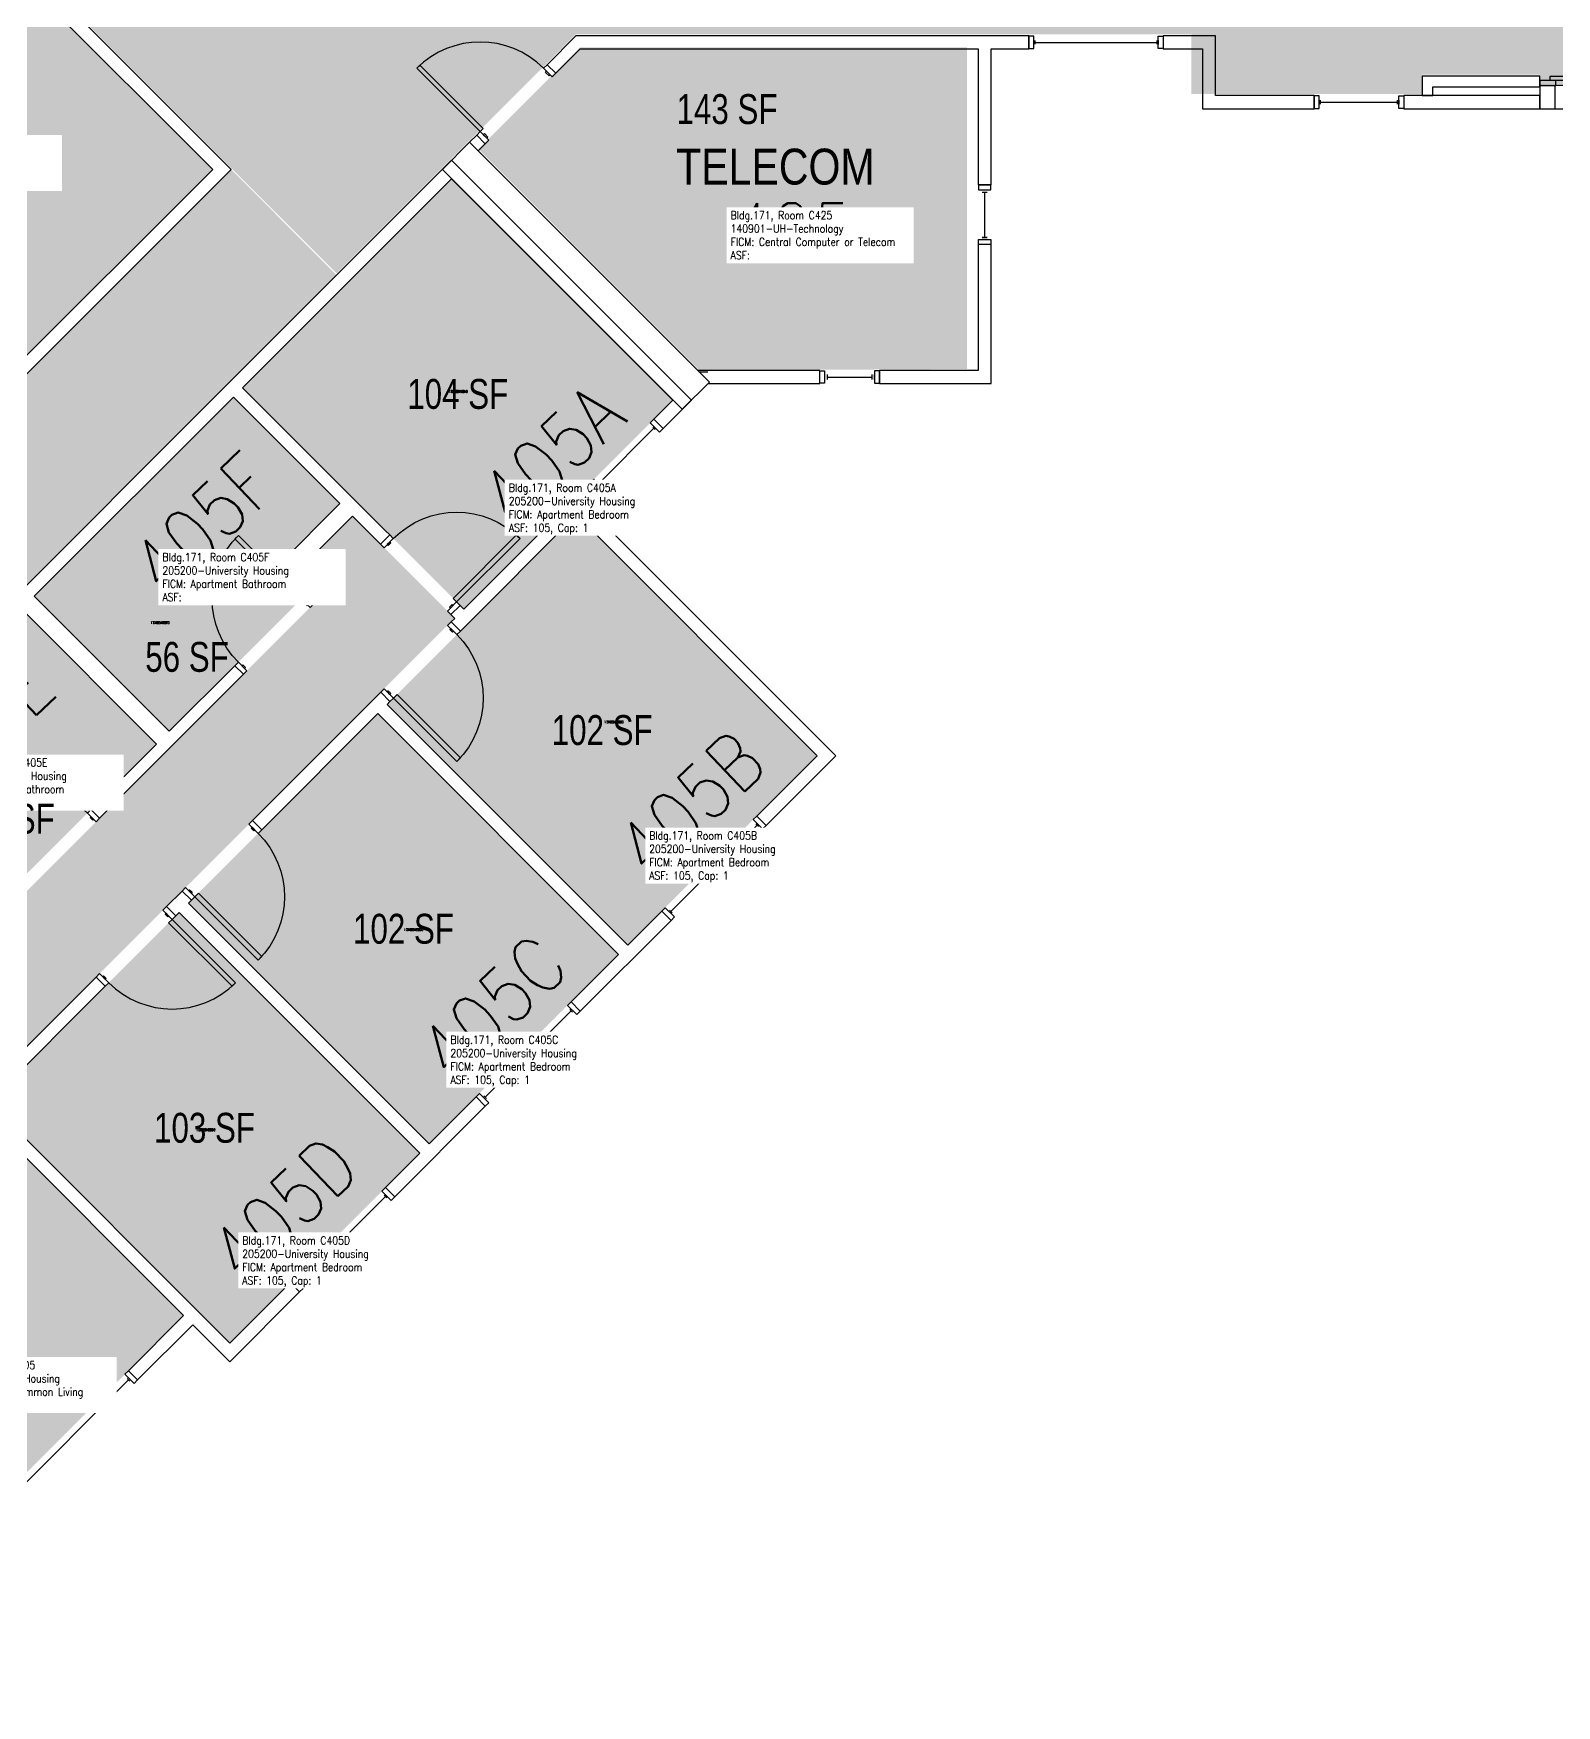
# Model space of a CAD drawing. Header units: inches. Extents: x 56 to 3925, y -1092 to 1470.
# Drawn here: x 1169 to 1781, y 439 to 1111 of the extents above; entities that cross this region are included whole.
import ezdxf
from ezdxf.enums import TextEntityAlignment as Align

# ---------------------------------------------------------------- set-up
doc = ezdxf.new("R2010")
doc.units = ezdxf.units.IN
doc.header["$LTSCALE"] = 48
doc.header["$MEASUREMENT"] = 0
for name, color, linetype in [('A-DOOR', 2, 'Continuous'), ('A-GLAZ', 152, 'Continuous'), ('A-IDEN-RNUM', 7, 'Continuous'), ('A-IDEN-SNUM', 4, 'Continuous'), ('A-IDEN-VNUM', 4, 'Continuous'), ('A-MISC', 1, 'Continuous'), ('A-WALL', 5, 'Continuous'), ('AREA-TEXT', 3, 'Continuous'), ('Rooms-Category-Color', 7, 'Continuous'), ('Rooms-College-Color', 7, 'Continuous'), ('Rooms-Department-Color', 7, 'Continuous'), ('Rooms-Division-Color', 7, 'Continuous'), ('Rooms-Information', 7, 'Continuous')]:
    doc.layers.add(name, color=color, linetype=linetype)
doc.styles.add('AREA', font='arial.ttf', dxfattribs={"width": 0.75, "height": 12})
doc.styles.add('ROOMSNUMBER', font='txt.shx', dxfattribs={"height": 0.03})
doc.styles.add('ROOMVNUMBER', font='simplex.shx', dxfattribs={"width": 0.85})
doc.styles.get("Standard").update_dxf_attribs({"font": 'ARIALN.TTF'})

msp = doc.modelspace()

# ---------------------------------------------------------------- hatches: boundary and pattern name
h = msp.add_hatch()
h.set_pattern_fill('ANSI31', color=256, angle=-135, style=0)
h.set_pattern_definition([(270, (1839.01469, 641.16849), (0.125, -1e-14), [])])
h.paths.add_polyline_path([(1191.72, 819.7), (1150.18, 778.17), (1143.67, 784.68), (1185.2, 826.21)], flags=9)
at = {"layer": 'Rooms-Category-Color', "true_color": 0xadadad}
for points in [[(1290.58, 1014.17), (1188.04, 1116.73), (1241.42, 1170.12), (1328.79, 1170.27), (1328.79, 1195.27), (1411.11, 1195.27), (1411.11, 1170.27), (1726.65, 1170.27), (1726.65, 1162.54), (1738.65, 1162.54), (1738.65, 1166.02), (1773.9, 1166.02), (1773.9, 1164.29), (1780.4, 1164.29), (1780.4, 1166.29), (1787.9, 1166.29), (1787.9, 1162.54), (1827.02, 1162.54), (1827.02, 1170.27), (2150.68, 1170.27), (2150.68, 1195.27), (2233, 1195.27), (2233, 1170.27), (2417.04, 1170.27), (2417.04, 1195.27), (2499.36, 1195.27), (2499.36, 1170.27), (2807.4, 1170.27), (2807.4, 1162.27), (2839.26, 1162.27), (2839.26, 1166.02), (2855.39, 1166.02), (2855.39, 1170.27), (2862.14, 1170.27), (2862.14, 1166.02), (2873.89, 1166.02), (2873.89, 1090.02), (2862.14, 1090.02), (2862.14, 1086.27), (2807.4, 1086.27), (2807.4, 1110.27), (1922.65, 1110.27), (1922.65, 1086.27), (1827.02, 1086.27), (1827.02, 1094.04), (1815.02, 1094.04), (1815.02, 1090.52), (1787.9, 1090.52), (1787.9, 1090.29), (1773.9, 1090.29), (1773.9, 1094.04), (1726.65, 1094.04), (1726.65, 1086.27), (1633.9, 1086.27), (1633.9, 1110.27), (1386.7, 1110.27)], [(569.7, 292.64), (829.94, 552.88), (847.62, 535.2), (905.83, 593.42), (888.16, 611.09), (1018.29, 741.23), (1035.97, 723.55), (1094.18, 781.76), (1076.5, 799.44), (1290.6, 1013.54), (1248.19, 1055.95), (385.25, 193.02), (427.68, 150.59), (448.18, 171.1), (447.73, 171.55), (568.91, 292.73), (569.35, 292.29)]]:
    msp.add_hatch(color=253, dxfattribs=at).paths.add_polyline_path(points)
at = {"layer": 'Rooms-Category-Color', "true_color": 0x728ef3}
for points in [[(1240.75, 1055.97), (1151.83, 1144.88), (1067.86, 1060.92), (1156.78, 972)], [(1336.73, 1052.24), (1425.66, 963.33), (1341.69, 879.37), (1252.77, 968.28)], [(1279.28, 886.25), (1223.33, 830.3), (1169.05, 884.57), (1249.05, 964.56), (1291.84, 921.79), (1267.8, 897.75)], [(1050.8, 582.31), (1110.3, 641.81), (1035.96, 716.15), (1079.18, 759.37), (1085.51, 753.04), (1089.23, 756.75), (1082.9, 763.08), (1097.89, 778.07), (1132.8, 743.16), (1117.81, 728.17), (1113.27, 732.71), (1109.56, 729), (1119.22, 719.33), (1141.64, 741.74), (1131.83, 751.56), (1152.16, 771.88), (1161.97, 762.07), (1286.44, 886.55), (1276.63, 896.36), (1296.96, 916.69), (1337.97, 875.68), (1143.52, 681.22), (1229.08, 595.66), (1133.27, 499.85)], [(1407.54, 744.4), (1483.64, 820.5), (1386.94, 917.2), (1310.84, 841.08), (1407.22, 744.7)], [(1163.92, 879.43), (1083.93, 799.44), (1126.71, 756.66), (1150.75, 780.7), (1162.24, 769.21), (1218.2, 825.17)], [(1403.83, 740.68), (1327.72, 664.58), (1231.03, 761.26), (1307.13, 837.38), (1403.5, 740.99)], [(1324.01, 660.87), (1247.64, 584.5), (1150.95, 681.2), (1227.31, 757.57), (1323.69, 661.17)]]:
    msp.add_hatch(color=171, dxfattribs=at).paths.add_polyline_path(points)
at = {"layer": 'Rooms-Category-Color', "true_color": 0xe3c5e1}
msp.add_hatch(color=254, dxfattribs=at).paths.add_polyline_path([(1543.76, 975.84), (1543.76, 1105.02), (1388.34, 1105.02), (1347.43, 1064.11), (1436.33, 975.21)])
at = {"layer": 'Rooms-College-Color', "true_color": 0xadadad}
for points in [[(1290.58, 1014.17), (1188.04, 1116.73), (1241.42, 1170.12), (1328.79, 1170.27), (1328.79, 1195.27), (1411.11, 1195.27), (1411.11, 1170.27), (1726.65, 1170.27), (1726.65, 1162.54), (1738.65, 1162.54), (1738.65, 1166.02), (1773.9, 1166.02), (1773.9, 1164.29), (1780.4, 1164.29), (1780.4, 1166.29), (1787.9, 1166.29), (1787.9, 1162.54), (1827.02, 1162.54), (1827.02, 1170.27), (2150.68, 1170.27), (2150.68, 1195.27), (2233, 1195.27), (2233, 1170.27), (2417.04, 1170.27), (2417.04, 1195.27), (2499.36, 1195.27), (2499.36, 1170.27), (2807.4, 1170.27), (2807.4, 1162.27), (2839.26, 1162.27), (2839.26, 1166.02), (2855.39, 1166.02), (2855.39, 1170.27), (2862.14, 1170.27), (2862.14, 1166.02), (2873.89, 1166.02), (2873.89, 1090.02), (2862.14, 1090.02), (2862.14, 1086.27), (2807.4, 1086.27), (2807.4, 1110.27), (1922.65, 1110.27), (1922.65, 1086.27), (1827.02, 1086.27), (1827.02, 1094.04), (1815.02, 1094.04), (1815.02, 1090.52), (1787.9, 1090.52), (1787.9, 1090.29), (1773.9, 1090.29), (1773.9, 1094.04), (1726.65, 1094.04), (1726.65, 1086.27), (1633.9, 1086.27), (1633.9, 1110.27), (1386.7, 1110.27)], [(1240.75, 1055.97), (1151.83, 1144.88), (1067.86, 1060.92), (1156.78, 972)], [(1543.76, 975.84), (1543.76, 1105.02), (1388.34, 1105.02), (1347.43, 1064.11), (1436.33, 975.21)], [(569.7, 292.64), (829.94, 552.88), (847.62, 535.2), (905.83, 593.42), (888.16, 611.09), (1018.29, 741.23), (1035.97, 723.55), (1094.18, 781.76), (1076.5, 799.44), (1290.6, 1013.54), (1248.19, 1055.95), (385.25, 193.02), (427.68, 150.59), (448.18, 171.1), (447.73, 171.55), (568.91, 292.73), (569.35, 292.29)], [(1336.73, 1052.24), (1425.66, 963.33), (1341.69, 879.37), (1252.77, 968.28)], [(1279.28, 886.25), (1223.33, 830.3), (1169.05, 884.57), (1249.05, 964.56), (1291.84, 921.79), (1267.8, 897.75)], [(1050.8, 582.31), (1110.3, 641.81), (1035.96, 716.15), (1079.18, 759.37), (1085.51, 753.04), (1089.23, 756.75), (1082.9, 763.08), (1097.89, 778.07), (1132.8, 743.16), (1117.81, 728.17), (1113.27, 732.71), (1109.56, 729), (1119.22, 719.33), (1141.64, 741.74), (1131.83, 751.56), (1152.16, 771.88), (1161.97, 762.07), (1286.44, 886.55), (1276.63, 896.36), (1296.96, 916.69), (1337.97, 875.68), (1143.52, 681.22), (1229.08, 595.66), (1133.27, 499.85)], [(1407.54, 744.4), (1483.64, 820.5), (1386.94, 917.2), (1310.84, 841.08), (1407.22, 744.7)], [(1163.92, 879.43), (1083.93, 799.44), (1126.71, 756.66), (1150.75, 780.7), (1162.24, 769.21), (1218.2, 825.17)], [(1403.83, 740.68), (1327.72, 664.58), (1231.03, 761.26), (1307.13, 837.38), (1403.5, 740.99)], [(1324.01, 660.87), (1247.64, 584.5), (1150.95, 681.2), (1227.31, 757.57), (1323.69, 661.17)]]:
    msp.add_hatch(color=253, dxfattribs=at).paths.add_polyline_path(points)
at = {"layer": 'Rooms-Department-Color', "true_color": 0xacacac}
for points in [[(1290.58, 1014.17), (1188.04, 1116.73), (1241.42, 1170.12), (1328.79, 1170.27), (1328.79, 1195.27), (1411.11, 1195.27), (1411.11, 1170.27), (1726.65, 1170.27), (1726.65, 1162.54), (1738.65, 1162.54), (1738.65, 1166.02), (1773.9, 1166.02), (1773.9, 1164.29), (1780.4, 1164.29), (1780.4, 1166.29), (1787.9, 1166.29), (1787.9, 1162.54), (1827.02, 1162.54), (1827.02, 1170.27), (2150.68, 1170.27), (2150.68, 1195.27), (2233, 1195.27), (2233, 1170.27), (2417.04, 1170.27), (2417.04, 1195.27), (2499.36, 1195.27), (2499.36, 1170.27), (2807.4, 1170.27), (2807.4, 1162.27), (2839.26, 1162.27), (2839.26, 1166.02), (2855.39, 1166.02), (2855.39, 1170.27), (2862.14, 1170.27), (2862.14, 1166.02), (2873.89, 1166.02), (2873.89, 1090.02), (2862.14, 1090.02), (2862.14, 1086.27), (2807.4, 1086.27), (2807.4, 1110.27), (1922.65, 1110.27), (1922.65, 1086.27), (1827.02, 1086.27), (1827.02, 1094.04), (1815.02, 1094.04), (1815.02, 1090.52), (1787.9, 1090.52), (1787.9, 1090.29), (1773.9, 1090.29), (1773.9, 1094.04), (1726.65, 1094.04), (1726.65, 1086.27), (1633.9, 1086.27), (1633.9, 1110.27), (1386.7, 1110.27)], [(569.7, 292.64), (829.94, 552.88), (847.62, 535.2), (905.83, 593.42), (888.16, 611.09), (1018.29, 741.23), (1035.97, 723.55), (1094.18, 781.76), (1076.5, 799.44), (1290.6, 1013.54), (1248.19, 1055.95), (385.25, 193.02), (427.68, 150.59), (448.18, 171.1), (447.73, 171.55), (568.91, 292.73), (569.35, 292.29)]]:
    msp.add_hatch(color=253, dxfattribs=at).paths.add_polyline_path(points)
at = {"layer": 'Rooms-Department-Color', "true_color": 0x604aed}
for points in [[(1240.75, 1055.97), (1151.83, 1144.88), (1067.86, 1060.92), (1156.78, 972)], [(1543.76, 975.84), (1543.76, 1105.02), (1388.34, 1105.02), (1347.43, 1064.11), (1436.33, 975.21)], [(1336.73, 1052.24), (1425.66, 963.33), (1341.69, 879.37), (1252.77, 968.28)], [(1279.28, 886.25), (1223.33, 830.3), (1169.05, 884.57), (1249.05, 964.56), (1291.84, 921.79), (1267.8, 897.75)], [(1050.8, 582.31), (1110.3, 641.81), (1035.96, 716.15), (1079.18, 759.37), (1085.51, 753.04), (1089.23, 756.75), (1082.9, 763.08), (1097.89, 778.07), (1132.8, 743.16), (1117.81, 728.17), (1113.27, 732.71), (1109.56, 729), (1119.22, 719.33), (1141.64, 741.74), (1131.83, 751.56), (1152.16, 771.88), (1161.97, 762.07), (1286.44, 886.55), (1276.63, 896.36), (1296.96, 916.69), (1337.97, 875.68), (1143.52, 681.22), (1229.08, 595.66), (1133.27, 499.85)], [(1407.54, 744.4), (1483.64, 820.5), (1386.94, 917.2), (1310.84, 841.08), (1407.22, 744.7)], [(1163.92, 879.43), (1083.93, 799.44), (1126.71, 756.66), (1150.75, 780.7), (1162.24, 769.21), (1218.2, 825.17)], [(1403.83, 740.68), (1327.72, 664.58), (1231.03, 761.26), (1307.13, 837.38), (1403.5, 740.99)], [(1324.01, 660.87), (1247.64, 584.5), (1150.95, 681.2), (1227.31, 757.57), (1323.69, 661.17)]]:
    msp.add_hatch(color=173, dxfattribs=at).paths.add_polyline_path(points)
at = {"layer": 'Rooms-Division-Color', "true_color": 0xadadad}
for points in [[(1290.58, 1014.17), (1188.04, 1116.73), (1241.42, 1170.12), (1328.79, 1170.27), (1328.79, 1195.27), (1411.11, 1195.27), (1411.11, 1170.27), (1726.65, 1170.27), (1726.65, 1162.54), (1738.65, 1162.54), (1738.65, 1166.02), (1773.9, 1166.02), (1773.9, 1164.29), (1780.4, 1164.29), (1780.4, 1166.29), (1787.9, 1166.29), (1787.9, 1162.54), (1827.02, 1162.54), (1827.02, 1170.27), (2150.68, 1170.27), (2150.68, 1195.27), (2233, 1195.27), (2233, 1170.27), (2417.04, 1170.27), (2417.04, 1195.27), (2499.36, 1195.27), (2499.36, 1170.27), (2807.4, 1170.27), (2807.4, 1162.27), (2839.26, 1162.27), (2839.26, 1166.02), (2855.39, 1166.02), (2855.39, 1170.27), (2862.14, 1170.27), (2862.14, 1166.02), (2873.89, 1166.02), (2873.89, 1090.02), (2862.14, 1090.02), (2862.14, 1086.27), (2807.4, 1086.27), (2807.4, 1110.27), (1922.65, 1110.27), (1922.65, 1086.27), (1827.02, 1086.27), (1827.02, 1094.04), (1815.02, 1094.04), (1815.02, 1090.52), (1787.9, 1090.52), (1787.9, 1090.29), (1773.9, 1090.29), (1773.9, 1094.04), (1726.65, 1094.04), (1726.65, 1086.27), (1633.9, 1086.27), (1633.9, 1110.27), (1386.7, 1110.27)], [(569.7, 292.64), (829.94, 552.88), (847.62, 535.2), (905.83, 593.42), (888.16, 611.09), (1018.29, 741.23), (1035.97, 723.55), (1094.18, 781.76), (1076.5, 799.44), (1290.6, 1013.54), (1248.19, 1055.95), (385.25, 193.02), (427.68, 150.59), (448.18, 171.1), (447.73, 171.55), (568.91, 292.73), (569.35, 292.29)]]:
    msp.add_hatch(color=253, dxfattribs=at).paths.add_polyline_path(points)
at = {"layer": 'Rooms-Division-Color', "true_color": 0x604aed}
for points in [[(1240.75, 1055.97), (1151.83, 1144.88), (1067.86, 1060.92), (1156.78, 972)], [(1543.76, 975.84), (1543.76, 1105.02), (1388.34, 1105.02), (1347.43, 1064.11), (1436.33, 975.21)], [(1336.73, 1052.24), (1425.66, 963.33), (1341.69, 879.37), (1252.77, 968.28)], [(1279.28, 886.25), (1223.33, 830.3), (1169.05, 884.57), (1249.05, 964.56), (1291.84, 921.79), (1267.8, 897.75)], [(1050.8, 582.31), (1110.3, 641.81), (1035.96, 716.15), (1079.18, 759.37), (1085.51, 753.04), (1089.23, 756.75), (1082.9, 763.08), (1097.89, 778.07), (1132.8, 743.16), (1117.81, 728.17), (1113.27, 732.71), (1109.56, 729), (1119.22, 719.33), (1141.64, 741.74), (1131.83, 751.56), (1152.16, 771.88), (1161.97, 762.07), (1286.44, 886.55), (1276.63, 896.36), (1296.96, 916.69), (1337.97, 875.68), (1143.52, 681.22), (1229.08, 595.66), (1133.27, 499.85)], [(1407.54, 744.4), (1483.64, 820.5), (1386.94, 917.2), (1310.84, 841.08), (1407.22, 744.7)], [(1163.92, 879.43), (1083.93, 799.44), (1126.71, 756.66), (1150.75, 780.7), (1162.24, 769.21), (1218.2, 825.17)], [(1403.83, 740.68), (1327.72, 664.58), (1231.03, 761.26), (1307.13, 837.38), (1403.5, 740.99)], [(1324.01, 660.87), (1247.64, 584.5), (1150.95, 681.2), (1227.31, 757.57), (1323.69, 661.17)]]:
    msp.add_hatch(color=173, dxfattribs=at).paths.add_polyline_path(points)

# ---------------------------------------------------------------- linework, layer by layer
at = {"layer": 'A-DOOR'}
for p, q in [((1324.01, 1097.86), (1322.77, 1096.62)), ((1322.77, 1096.62), (1348.23, 1071.17)), ((1349.47, 1072.41), (1324.01, 1097.86)), ((1375.1, 1098.04), (1373.69, 1096.62)), ((1373.69, 1096.62), (1377.13, 1093.18)), ((1374.48, 1094.94), (1374.92, 1095.39)), ((1375.9, 1093.53), (1374.48, 1094.94)), ((1374.92, 1095.39), (1376.34, 1093.97)), ((1378.55, 1094.59), (1375.1, 1098.04)), ((1376.34, 1093.97), (1375.9, 1093.53)), ((1377.13, 1093.18), (1378.55, 1094.59)), ((1773.9, 1091.67), (1773.9, 1089.67)), ((1780.4, 1091.67), (1773.9, 1091.67)), ((1773.9, 1089.67), (1780.4, 1089.67)), ((1778.02, 1091.67), (1778.02, 1093.42)), ((1778.02, 1093.42), (1814.02, 1093.42)), ((1814.02, 1091.67), (1778.02, 1091.67)), ((1780.4, 1089.67), (1780.4, 1091.67)), ((1346.82, 1069.75), (1348.23, 1071.17)), ((1350.26, 1066.31), (1346.82, 1069.75)), ((1348.23, 1071.17), (1349.47, 1072.41)), ((1348.23, 1071.17), (1351.68, 1067.72)), ((1349.91, 1070.37), (1349.47, 1069.93)), ((1349.47, 1069.93), (1350.88, 1068.52)), ((1351.32, 1068.96), (1349.91, 1070.37)), ((1350.88, 1068.52), (1351.32, 1068.96)), ((1351.68, 1067.72), (1350.26, 1066.31))]:
    msp.add_line(p, q, dxfattribs=at)
for points in [[(1276.54, 883.51), (1275.12, 882.09), (1249.66, 907.55), (1251.08, 908.96)], [(1309.61, 904.02), (1308.19, 905.44), (1311.9, 909.15), (1313.32, 907.74)], [(1338.77, 882.28), (1337.36, 883.7), (1362.81, 909.15), (1364.23, 907.74)], [(1310.84, 905.26), (1311.2, 904.91), (1312.26, 905.97), (1311.9, 906.32)], [(1279.98, 880.06), (1281.4, 881.48), (1277.95, 884.92), (1276.54, 883.51)], [(1279.01, 881.03), (1278.66, 880.68), (1277.6, 881.74), (1277.95, 882.09)], [(1335.06, 878.57), (1336.48, 877.15), (1340.19, 880.87), (1338.77, 882.28)], [(1336.3, 879.81), (1335.94, 880.16), (1337.01, 881.22), (1337.36, 880.87)], [(1335.15, 872.82), (1336.56, 874.24), (1340.27, 870.53), (1338.86, 869.11)], [(1336.39, 871.59), (1336.03, 871.23), (1337.09, 870.17), (1337.45, 870.53)], [(1254.53, 854.61), (1253.11, 853.19), (1249.66, 856.64), (1251.08, 858.05)], [(1253.55, 855.58), (1253.91, 855.93), (1252.85, 856.99), (1252.49, 856.64)], [(1309.69, 847.37), (1308.28, 845.95), (1311.99, 842.24), (1313.4, 843.66)], [(1310.93, 846.13), (1311.28, 846.49), (1312.34, 845.42), (1311.99, 845.07)], [(1313.4, 843.66), (1314.82, 845.07), (1340.27, 819.62), (1338.86, 818.2)], [(1193.89, 793.97), (1195.31, 795.39), (1191.86, 798.83), (1190.44, 797.42)], [(1192.92, 794.94), (1192.57, 794.59), (1191.51, 795.65), (1191.86, 796)], [(1255.33, 793.01), (1256.75, 794.42), (1260.46, 790.71), (1259.05, 789.3)], [(1256.57, 791.77), (1256.22, 791.42), (1257.28, 790.36), (1257.63, 790.71)], [(1229.88, 767.55), (1228.46, 766.14), (1232.18, 762.43), (1233.59, 763.84)], [(1231.11, 766.32), (1231.47, 766.67), (1232.53, 765.61), (1232.18, 765.26)], [(1220.77, 758.45), (1222.19, 759.86), (1225.9, 756.15), (1224.49, 754.74)], [(1233.59, 763.84), (1235, 765.26), (1260.46, 739.8), (1259.05, 738.39)], [(1222.01, 757.21), (1221.66, 756.86), (1222.72, 755.8), (1223.07, 756.15)], [(1224.49, 754.74), (1223.07, 753.32), (1248.53, 727.87), (1249.94, 729.28)], [(1195.32, 732.99), (1193.9, 731.58), (1197.62, 727.87), (1199.03, 729.28)], [(1196.56, 731.76), (1196.91, 732.11), (1197.97, 731.05), (1197.62, 730.7)]]:
    msp.add_lwpolyline(points, close=True, dxfattribs=at)
at = {"layer": 'A-DOOR', "extrusion": (0, 0, -1)}
for centre, start, end in [((-1778.02, 1091.67), 90, 180), ((-1338.77, 882.28), 45, 135), ((-1276.54, 883.51), 315, 45), ((-1313.4, 843.66), 135, 225), ((-1233.59, 763.84), 135, 225)]:
    msp.add_arc(centre, 36, start, end, dxfattribs=at)
at = {"layer": 'A-DOOR'}
for centre, start, end in [((1348.23, 1071.17), 45, 135), ((1164.99, 771.96), 45, 135), ((1224.49, 754.74), 225, 315)]:
    msp.add_arc(centre, 36, start, end, dxfattribs=at)
at = {"layer": 'A-GLAZ'}
for p, q in [((1570.64, 1109.51), (1568.64, 1109.51)), ((1568.64, 1109.51), (1568.64, 1104.51)), ((1570.64, 1104.51), (1570.64, 1109.51)), ((1620.64, 1109.51), (1622.64, 1109.51)), ((1620.64, 1104.51), (1620.64, 1109.51)), ((1622.64, 1109.51), (1622.64, 1104.51)), ((1568.64, 1104.51), (1570.64, 1104.51)), ((1570.64, 1106.26), (1570.64, 1107.76)), ((1571.14, 1106.26), (1571.14, 1107.76)), ((1571.14, 1107.01), (1620.14, 1107.01)), ((1620.14, 1106.26), (1620.14, 1107.76)), ((1620.64, 1107.76), (1620.64, 1106.26)), ((1622.64, 1104.51), (1620.64, 1104.51)), ((1685.27, 1085.51), (1683.27, 1085.51)), ((1683.27, 1085.51), (1683.27, 1080.51)), ((1685.27, 1080.51), (1685.27, 1085.51)), ((1685.27, 1082.26), (1685.27, 1083.76)), ((1685.77, 1082.26), (1685.77, 1083.76)), ((1685.77, 1083.01), (1716.77, 1083.01)), ((1716.77, 1082.26), (1716.77, 1083.76)), ((1717.27, 1085.51), (1719.27, 1085.51)), ((1717.27, 1080.51), (1717.27, 1085.51)), ((1717.27, 1083.76), (1717.27, 1082.26)), ((1719.27, 1085.51), (1719.27, 1080.51)), ((1683.27, 1080.51), (1685.27, 1080.51)), ((1719.27, 1080.51), (1717.27, 1080.51)), ((1553.38, 1049.8), (1548.38, 1049.8)), ((1548.38, 1049.8), (1548.38, 1047.8)), ((1548.38, 1047.8), (1553.38, 1047.8)), ((1549.88, 1047.8), (1551.88, 1047.8)), ((1553.38, 1047.8), (1553.38, 1049.8)), ((1549.88, 1046.8), (1551.88, 1046.8)), ((1550.88, 1046.8), (1550.88, 1028.8)), ((1548.38, 1025.8), (1548.38, 1027.8)), ((1548.38, 1027.8), (1553.38, 1027.8)), ((1549.88, 1028.8), (1551.88, 1028.8)), ((1551.88, 1027.8), (1549.88, 1027.8)), ((1553.38, 1027.8), (1553.38, 1025.8)), ((1553.38, 1025.8), (1548.38, 1025.8)), ((1484.61, 970.08), (1484.61, 975.08)), ((1484.61, 975.08), (1486.61, 975.08)), ((1486.61, 975.08), (1486.61, 970.08)), ((1508.61, 975.08), (1506.61, 975.08)), ((1506.61, 975.08), (1506.61, 970.08)), ((1508.61, 970.08), (1508.61, 975.08)), ((1486.61, 970.08), (1484.61, 970.08)), ((1486.61, 973.58), (1486.61, 971.58)), ((1487.61, 973.58), (1487.61, 971.58)), ((1487.61, 972.58), (1505.61, 972.58)), ((1505.61, 973.58), (1505.61, 971.58)), ((1506.61, 971.58), (1506.61, 973.58)), ((1506.61, 970.08), (1508.61, 970.08)), ((1396.13, 930.1), (1418.05, 952.02)), ((1417.52, 952.55), (1418.58, 951.49)), ((1395.6, 930.63), (1396.66, 929.57)), ((1395.51, 925.76), (1396.22, 925.06)), ((1424.79, 757.94), (1459.44, 792.59)), ((1458.91, 793.12), (1459.97, 792.06)), ((1424.26, 758.47), (1425.32, 757.41)), ((1350.17, 683.32), (1384.82, 717.97)), ((1384.29, 718.5), (1385.35, 717.44)), ((1349.64, 683.85), (1350.7, 682.79)), ((1275.6, 608.74), (1310.24, 643.39)), ((1309.71, 643.92), (1310.77, 642.86)), ((1275.07, 609.27), (1276.13, 608.21)), ((1159.6, 522.45), (1206.98, 569.82)), ((1206.45, 570.35), (1207.51, 569.29))]:
    msp.add_line(p, q, dxfattribs=at)
for points in [[(1420.26, 950.51), (1421.68, 951.93), (1417.96, 955.64), (1416.55, 954.23)], [(1397.63, 927.89), (1396.22, 926.47), (1392.51, 930.18), (1393.92, 931.6)], [(1461.65, 791.08), (1463.06, 792.5), (1459.35, 796.21), (1457.94, 794.8)], [(1426.29, 755.73), (1424.88, 754.31), (1421.17, 758.03), (1422.58, 759.44)], [(1387.03, 716.47), (1388.45, 717.88), (1384.73, 721.59), (1383.32, 720.18)], [(1351.68, 681.11), (1350.26, 679.7), (1346.55, 683.41), (1347.96, 684.82)], [(1312.45, 641.89), (1313.87, 643.3), (1310.16, 647.01), (1308.74, 645.6)], [(1277.1, 606.53), (1275.68, 605.12), (1271.97, 608.83), (1273.39, 610.24)], [(1209.19, 568.32), (1210.6, 569.73), (1206.89, 573.45), (1205.48, 572.03)]]:
    msp.add_lwpolyline(points, close=True, dxfattribs=at)
at = {"layer": 'A-WALL'}
for p, q in [((1151.83, 1152.31), (1248.17, 1055.97)), ((1240.75, 1055.97), (1151.83, 1144.88)), ((1386.7, 1109.64), (1375.1, 1098.04)), ((1568.64, 1109.64), (1386.7, 1109.64)), ((1568.64, 1104.39), (1568.64, 1109.64)), ((1643.65, 1109.64), (1622.64, 1109.64)), ((1622.64, 1109.64), (1622.64, 1104.39)), ((1643.65, 1085.64), (1643.65, 1109.64)), ((1378.55, 1094.59), (1388.34, 1104.39)), ((1388.34, 1104.39), (1548.26, 1104.39)), ((1548.26, 1104.39), (1548.26, 1049.8)), ((1553.51, 1104.39), (1568.64, 1104.39)), ((1553.51, 1049.8), (1553.51, 1104.39)), ((1622.64, 1104.39), (1638.4, 1104.39)), ((1638.4, 1104.39), (1638.4, 1080.39)), ((1375.1, 1098.04), (1378.55, 1094.59)), ((1773.9, 1093.42), (1726.65, 1093.42)), ((1726.65, 1093.42), (1726.65, 1085.64)), ((1730.9, 1089.17), (1773.9, 1089.17)), ((1730.9, 1085.64), (1730.9, 1089.17)), ((1773.9, 1089.17), (1773.9, 1093.42)), ((1787.9, 1089.67), (1773.9, 1089.67)), ((1773.9, 1089.67), (1773.9, 1080.39)), ((1779.9, 1089.67), (1779.9, 1080.39)), ((1683.27, 1085.64), (1643.65, 1085.64)), ((1683.27, 1080.39), (1683.27, 1085.64)), ((1773.9, 1085.64), (1719.27, 1085.64)), ((1719.27, 1085.64), (1719.27, 1080.39)), ((1726.65, 1085.64), (1730.9, 1085.64)), ((1773.9, 1080.39), (1773.9, 1085.64)), ((1638.4, 1080.39), (1683.27, 1080.39)), ((1719.27, 1080.39), (1773.9, 1080.39)), ((1773.9, 1080.39), (1787.9, 1080.39)), ((1346.82, 1069.75), (1343.99, 1066.93)), ((1350.26, 1066.31), (1346.82, 1069.75)), ((1343.99, 1066.93), (1333.03, 1055.97)), ((1343.99, 1066.93), (1347.43, 1063.48)), ((1440.33, 970.58), (1343.99, 1066.93)), ((1347.43, 1063.48), (1350.26, 1066.31)), ((1156.78, 972), (1240.75, 1055.97)), ((1248.17, 1055.97), (1157.22, 965.01)), ((1336.74, 1059.68), (1245.79, 968.73)), ((1333.03, 1055.97), (1429.37, 959.62)), ((1433.08, 963.33), (1336.74, 1059.68)), ((1252.77, 968.28), (1336.74, 1052.25)), ((1336.74, 1052.25), (1425.66, 963.33)), ((1548.26, 1049.8), (1553.51, 1049.8)), ((1553.51, 1025.8), (1548.26, 1025.8)), ((1548.26, 1025.8), (1548.26, 975.21)), ((1553.51, 969.96), (1553.51, 1025.8)), ((1439.71, 975.21), (1435.71, 975.21)), ((1439.71, 974.58), (1436.33, 974.58)), ((1484.61, 975.21), (1439.71, 975.21)), ((1484.61, 969.96), (1484.61, 975.21)), ((1548.26, 975.21), (1508.61, 975.21)), ((1508.61, 975.21), (1508.61, 969.96)), ((1245.79, 968.73), (1076.5, 799.44)), ((1310.05, 911.01), (1252.77, 968.28)), ((1429.37, 959.62), (1440.33, 970.58)), ((1439.71, 969.96), (1484.61, 969.96)), ((1508.61, 969.96), (1553.51, 969.96)), ((1169.05, 884.57), (1249.06, 964.57)), ((1249.06, 964.57), (1291.84, 921.79)), ((1425.66, 963.33), (1417.96, 955.64)), ((1421.68, 951.93), (1433.08, 963.33)), ((1417.96, 955.64), (1421.68, 951.93)), ((1392.51, 930.18), (1386.5, 924.18)), ((1396.22, 926.47), (1392.51, 930.18)), ((1291.84, 921.79), (1267.8, 897.75)), ((1386.5, 924.18), (1341.69, 879.37)), ((1390.66, 920.91), (1396.22, 926.47)), ((1491.07, 820.5), (1390.66, 920.91)), ((1276.63, 896.34), (1296.96, 916.67)), ((1296.96, 916.67), (1306.33, 907.3)), ((1340.27, 870.53), (1386.94, 917.2)), ((1386.94, 917.2), (1483.64, 820.5)), ((1306.33, 907.3), (1308.19, 905.44)), ((1308.19, 905.44), (1311.9, 909.15)), ((1311.9, 909.15), (1310.05, 911.01)), ((1267.8, 897.75), (1279.29, 886.26)), ((1286.45, 886.53), (1276.63, 896.34)), ((1223.33, 830.3), (1169.05, 884.57)), ((1279.29, 886.26), (1277.95, 884.92)), ((1277.95, 884.92), (1281.4, 881.48)), ((1281.4, 881.48), (1286.45, 886.53)), ((1340.19, 880.87), (1336.48, 877.15)), ((1341.69, 879.37), (1340.19, 880.87)), ((1163.93, 879.44), (1218.2, 825.17)), ((1336.48, 877.15), (1337.98, 875.65)), ((1337.98, 875.65), (1336.56, 874.24)), ((1336.56, 874.24), (1340.27, 870.53)), ((1195.31, 795.39), (1253.11, 853.19)), ((1249.66, 856.64), (1223.33, 830.3)), ((1253.11, 853.19), (1249.66, 856.64)), ((1308.28, 845.95), (1256.75, 794.42)), ((1311.99, 842.24), (1308.28, 845.95)), ((1310.84, 841.09), (1311.99, 842.24)), ((1407.54, 744.4), (1310.84, 841.09)), ((1260.46, 790.71), (1307.13, 837.38)), ((1307.13, 837.38), (1403.83, 740.68)), ((1218.2, 825.17), (1191.86, 798.83)), ((1483.64, 820.5), (1459.35, 796.21)), ((1463.06, 792.5), (1491.07, 820.5)), ((1191.86, 798.83), (1195.31, 795.39)), ((1256.75, 794.42), (1260.46, 790.71)), ((1459.35, 796.21), (1463.06, 792.5)), ((1228.46, 766.14), (1222.19, 759.86)), ((1232.18, 762.43), (1228.46, 766.14)), ((1222.19, 759.86), (1225.9, 756.15)), ((1231.03, 761.28), (1232.18, 762.43)), ((1327.72, 664.58), (1231.03, 761.28)), ((1225.9, 756.15), (1227.31, 757.57)), ((1227.31, 757.57), (1324.01, 660.87)), ((1388.45, 717.88), (1424.88, 754.31)), ((1421.17, 758.03), (1407.54, 744.4)), ((1424.88, 754.31), (1421.17, 758.03)), ((1403.83, 740.68), (1384.73, 721.59)), ((1193.9, 731.58), (1143.52, 681.2)), ((1150.95, 681.2), (1197.62, 727.87)), ((1197.62, 727.87), (1193.9, 731.58)), ((1384.73, 721.59), (1388.45, 717.88)), ((1143.52, 681.2), (1229.08, 595.64)), ((1247.64, 584.5), (1150.95, 681.2)), ((1313.87, 643.3), (1350.26, 679.7)), ((1346.55, 683.41), (1327.72, 664.58)), ((1350.26, 679.7), (1346.55, 683.41)), ((1324.01, 660.87), (1310.16, 647.01)), ((1310.16, 647.01), (1313.87, 643.3)), ((1271.97, 608.83), (1247.64, 584.5)), ((1247.64, 577.08), (1275.68, 605.12)), ((1275.68, 605.12), (1271.97, 608.83)), ((1229.08, 595.64), (1206.89, 573.45)), ((1210.6, 569.73), (1232.79, 591.93)), ((1232.79, 591.93), (1247.64, 577.08)), ((1206.89, 573.45), (1210.6, 569.73))]:
    msp.add_line(p, q, dxfattribs=at)

# ---------------------------------------------------------------- texts
at = {"layer": 'A-IDEN-RNUM', "style": 'ROOMSNUMBER', "width": 0.85}
for s, p in [('0425-00', (1473.33, 1036.38)), ('0405-A0', (1339.38, 966.78)), ('0405-F0', (1219.58, 873.9)), ('0405-B0', (1401.9, 834.04)), ('0405-C0', (1321.46, 750.6)), ('0405-D0', (1237.95, 670.22))]:
    msp.add_text(s, height=1, dxfattribs=at).set_placement(p, align=Align.MIDDLE_CENTER)
at = {"layer": 'A-IDEN-SNUM', "style": 'ROOMSNUMBER', "width": 0.85}
for s, p in [('1710C42500', (1473.33, 1036.38)), ('1710C405A0', (1339.38, 966.78)), ('1710C405F0', (1219.58, 873.9)), ('1710C405B0', (1401.9, 834.04)), ('1710C405C0', (1321.46, 750.6)), ('1710C405D0', (1237.95, 670.22))]:
    msp.add_text(s, height=1, dxfattribs=at).set_placement(p, align=Align.MIDDLE_CENTER)
at = {"layer": 'A-IDEN-VNUM', "style": 'ROOMVNUMBER', "width": 0.85}
msp.add_text('425', height=22.5, dxfattribs=at).set_placement((1473.4, 1031.17), align=Align.MIDDLE_CENTER)
for s, p in [('405A', (1377.06, 941.38)), ('405F', (1236.9, 913.61)), ('405E', (1147.68, 831.11)), ('405B', (1432.79, 801.03)), ('405C', (1353.26, 719.31)), ('405D', (1269.32, 638.39))]:
    msp.add_text(s, height=22.5, rotation=43.54065, dxfattribs=at).set_placement(p, align=Align.MIDDLE_CENTER)
at = {"layer": 'A-MISC'}
msp.add_text('TELECOM', height=14.4, dxfattribs=at).set_placement((1466.82, 1049.92), align=Align.CENTER)
at = {"layer": 'AREA-TEXT', "style": 'AREA', "width": 0.75}
for s, p in [('143 SF', (1447.39, 1080.22)), ('104 SF', (1154.31, 1058.44)), ('104 SF', (1339.21, 965.81)), ('56 SF', (1230.45, 860.19)), ('102 SF', (1397.24, 830.79)), ('56 SF', (1160.54, 795.17)), ('102 SF', (1317.42, 750.98)), ('103 SF', (1237.48, 671.03))]:
    msp.add_text(s, height=12, dxfattribs=at).set_placement(p, align=Align.MIDDLE_CENTER)

# ---------------------------------------------------------------- next in the draw order: texts
at = {"layer": 'Rooms-Information', "char_height": 3.2143, "width": 72, "attachment_point": 7, "style": 'ROOMVNUMBER', "bg_fill": 3, "box_fill_scale": 1.5, "bg_fill_color": 256, "bg_fill_true_color": 13158600, "bg_fill_transparency": 0}
for s, insert in [('Bldg.171, Room C404D^M^J205200-University Housing^M^JFICM: Apartment Bedroom^M^JASF: 105, Cap: 1', (1106.57, 1047.87)), ('Bldg.171, Room C425^M^J140901-UH-Technology^M^JFICM: Central Computer or Telecom^M^JASF: ', (1448.82, 1019.92)), ('Bldg.171, Room C405A^M^J205200-University Housing^M^JFICM: Apartment Bedroom^M^JASF: 105, Cap: 1', (1359.72, 909.39)), ('Bldg.171, Room C405F^M^J205200-University Housing^M^JFICM: Apartment Bathroom^M^JASF: ', (1220.55, 882.56)), ('Bldg.171, Room C405E^M^J205200-University Housing^M^JFICM: Apartment Bathroom^M^JASF: ', (1131.33, 800.06)), ('Bldg.171, Room C405B^M^J205200-University Housing^M^JFICM: Apartment Bedroom^M^JASF: 105, Cap: 1', (1416.11, 769.66)), ('Bldg.171, Room C405C^M^J205200-University Housing^M^JFICM: Apartment Bedroom^M^JASF: 105, Cap: 1', (1336.26, 687.63)), ('Bldg.171, Room C405D^M^J205200-University Housing^M^JFICM: Apartment Bedroom^M^JASF: 105, Cap: 1', (1252.64, 607.03)), ('Bldg.171, Room C405^M^J205200-University Housing^M^JFICM: Apartment Common Living^M^JASF: 420', (1128.58, 558.04))]:
    msp.add_mtext(s, dxfattribs=dict(at, insert=insert))

doc.saveas('drawing.dxf')
